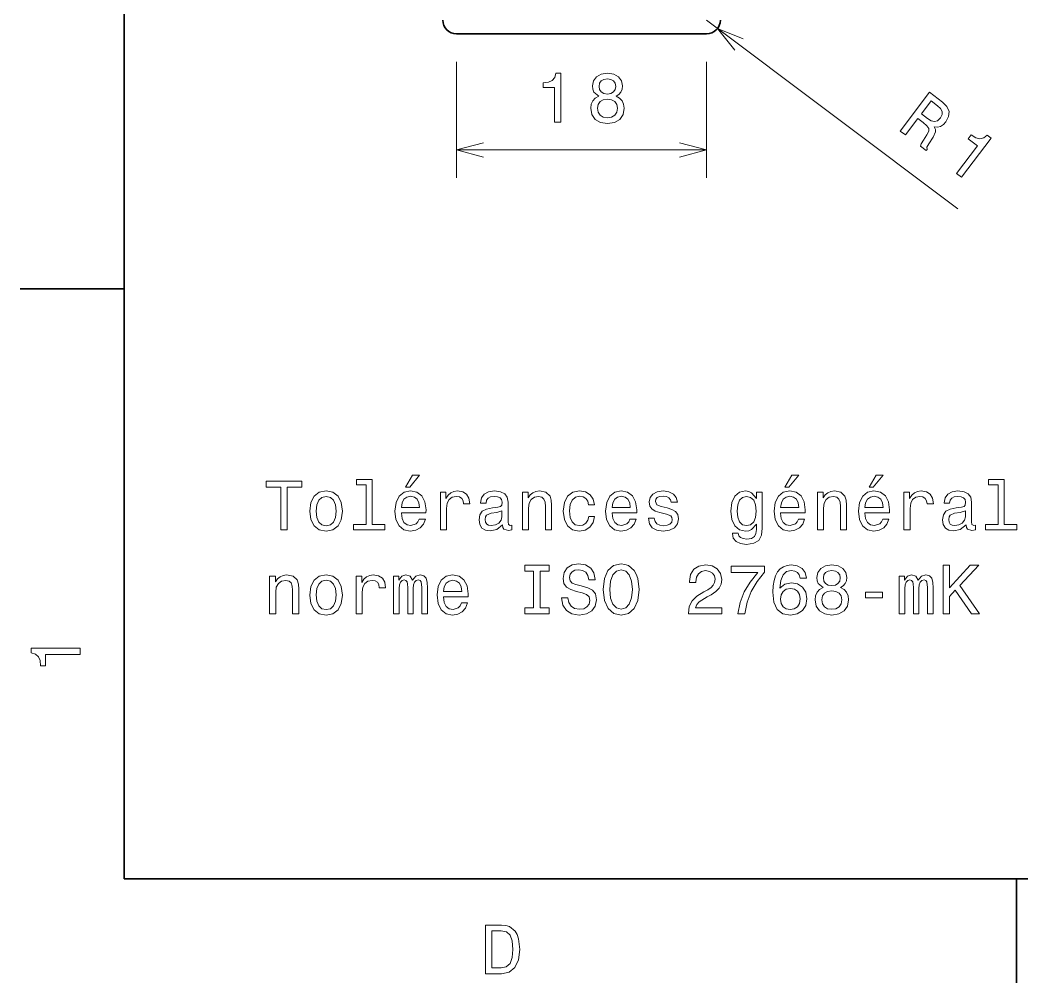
# Model space of a CAD drawing. Extents: x 0 to 297, y 0 to 210.
# Drawn here: x 2.5 to 74.7, y 2.5 to 71.9 of the extents above; entities that cross this region are included whole.
import ezdxf

# ---------------------------------------------------------------- set-up
doc = ezdxf.new("R2010")
doc.units = 0

msp = doc.modelspace()

# ---------------------------------------------------------------- linework, layer by layer
at = {"color": 7, "lineweight": 35}
for p, q in [((10, 200), (10, 10)), ((10, 10), (287, 10))]:
    msp.add_line(p, q, dxfattribs=at)
at = {"color": 7, "lineweight": 13}
msp.add_line((51.954124, 71.870773), (70.054886, 58.258636), dxfattribs=at)
at = {"color": 7, "lineweight": 35, "ltscale": 0.45}
msp.add_line((51.954124, 70.870773), (33.954124, 70.870773), dxfattribs=at)
at = {"color": 7, "lineweight": 13, "ltscale": 0.20904}
for p, q in [((33.954124, 68.870773), (33.954124, 60.509171)), ((51.954124, 68.870773), (51.954124, 60.509171))]:
    msp.add_line(p, q, dxfattribs=at)
at = {"color": 7, "lineweight": 13, "ltscale": 0.45}
msp.add_line((33.954124, 62.509171), (51.954124, 62.509171), dxfattribs=at)
at = {"color": 7, "lineweight": 35, "ltscale": 0.1875}
for p, q in [((10, 52.5), (2.5, 52.5)), ((74.300003, 10), (74.300003, 2.5))]:
    msp.add_line(p, q, dxfattribs=at)
at = {"color": 7, "lineweight": 13}
for points in [[(54.608448, 70.522346), (52.753349, 71.269737), (53.986214, 69.694923)], [(35.885979, 63.026806), (33.954124, 62.509171), (35.885979, 61.991531)], [(50.022274, 61.991531), (51.954124, 62.509171), (50.022274, 63.026806)]]:
    msp.add_lwpolyline(points, dxfattribs=at)
for points in [[(40.995335, 64.509171), (41.454269, 64.509171), (41.454269, 68.034386), (41.111328, 68.034386), (41.020554, 67.726746), (40.838997, 67.519974), (40.561619, 67.398941), (40.178333, 67.358597), (40.178333, 67.000526), (40.995335, 67.000526)], [(44.196777, 66.39534), (43.939571, 66.254128), (43.763058, 66.057442), (43.652107, 65.810326), (43.616806, 65.512772), (43.697495, 65.063927), (43.929485, 64.715942), (44.307728, 64.494041), (44.822136, 64.408302), (45.331501, 64.494041), (45.709743, 64.715942), (45.941734, 65.063927), (46.027466, 65.512772), (45.987122, 65.810326), (45.881214, 66.057442), (45.699657, 66.254128), (45.447495, 66.39534), (45.649227, 66.516373), (45.790436, 66.6828), (45.876171, 66.884529), (45.906429, 67.131645), (45.825737, 67.489716), (45.613922, 67.777184), (45.270985, 67.963783), (44.822136, 68.034386), (44.368248, 67.963783), (44.025307, 67.777184), (43.808449, 67.489716), (43.7328, 67.131645), (43.758015, 66.884529), (43.84375, 66.6828)], [(44.211906, 67.091301), (44.252251, 67.313202), (44.373291, 67.484673), (44.564934, 67.590584), (44.822136, 67.630928), (45.074299, 67.590584), (45.265942, 67.484673), (45.386978, 67.313202), (45.432365, 67.091301), (45.386978, 66.864357), (45.265942, 66.687843), (45.074299, 66.571854), (44.822136, 66.536545), (44.564934, 66.576889), (44.373291, 66.687843), (44.252251, 66.864357)], [(65.919189, 63.871189), (66.294044, 63.589294), (67.182175, 64.770279), (67.565086, 64.482323), (67.838135, 64.258049), (67.973053, 64.068245), (67.969757, 63.862488), (67.83123, 63.594368), (67.578583, 63.216454), (67.423927, 62.960457), (67.366203, 62.783009), (67.789421, 62.464737), (67.847015, 62.541321), (67.83918, 62.723896), (67.964554, 62.957741), (68.275833, 63.430393), (68.458893, 63.816467), (68.445, 63.990982), (68.357483, 64.176682), (68.59449, 64.156204), (68.813438, 64.21241), (69.019363, 64.335197), (69.204193, 64.530632), (69.402382, 64.911652), (69.432121, 65.286827), (69.281281, 65.640045), (68.957924, 65.965248), (68.022812, 66.668472)], [(44.100956, 65.522858), (44.146343, 65.790146), (44.292599, 65.991882), (44.519543, 66.123001), (44.822136, 66.168388), (45.119686, 66.123001), (45.346634, 65.991882), (45.492886, 65.790146), (45.54332, 65.522858), (45.492886, 65.235397), (45.346634, 65.018539), (45.119686, 64.877327), (44.822136, 64.83194), (44.519543, 64.877327), (44.292599, 65.018539), (44.146343, 65.235397)], [(68.595474, 65.701454), (68.823166, 65.492371), (68.938889, 65.285446), (68.941628, 65.062531), (68.811188, 64.81356), (68.595078, 64.6101), (68.380157, 64.550865), (68.14019, 64.617744), (67.871101, 64.788551), (67.439819, 65.112885), (68.140015, 66.043968)], [(69.971169, 60.82402), (70.337959, 60.548187), (72.456726, 63.365627), (72.182648, 63.571743), (71.925194, 63.380432), (71.655807, 63.324299), (71.361374, 63.394276), (71.030792, 63.592396), (70.815582, 63.306217), (71.468552, 62.815174)], [(30.278099, 38.219742), (30.575649, 38.219742), (31.276657, 39.077087), (30.782421, 39.077087)], [(57.602303, 38.219742), (57.899853, 38.219742), (58.600861, 39.077087), (58.106625, 39.077087)], [(63.674347, 38.219742), (63.971897, 38.219742), (64.672905, 39.077087), (64.178665, 39.077087)], [(21.286022, 35.143372), (21.75, 35.143372), (21.75, 38.219742), (22.809078, 38.219742), (22.809078, 38.643372), (20.221903, 38.643372), (20.221903, 38.219742), (21.286022, 38.219742)], [(27.428675, 38.391209), (27.428675, 35.516571), (26.51585, 35.516571), (26.51585, 35.143372), (28.780258, 35.143372), (28.780258, 35.516571), (27.872478, 35.516571), (27.872478, 38.764408), (26.732708, 38.764408), (26.732708, 38.391209)], [(72.969009, 38.391209), (72.969009, 35.516571), (72.05619, 35.516571), (72.05619, 35.143372), (74.320602, 35.143372), (74.320602, 35.516571), (73.412819, 35.516571), (73.412819, 38.764408), (72.273048, 38.764408), (72.273048, 38.391209)], [(23.378963, 36.494957), (23.459654, 35.879684), (23.691643, 35.425793), (24.059799, 35.143372), (24.554035, 35.04755), (25.043228, 35.143372), (25.411383, 35.42075), (25.643372, 35.874641), (25.729107, 36.494957), (25.643372, 37.110229), (25.411383, 37.569164), (25.043228, 37.846542), (24.554035, 37.947407), (24.059799, 37.846542), (23.691643, 37.564121), (23.459654, 37.110229)], [(23.832853, 36.5), (23.878242, 36.953892), (24.019453, 37.2817), (24.246399, 37.483429), (24.554035, 37.554035), (24.856628, 37.483429), (25.083574, 37.286743), (25.224785, 36.953892), (25.275215, 36.5), (25.224785, 36.041065), (25.083574, 35.708214), (24.856628, 35.506485), (24.554035, 35.440922), (24.246399, 35.506485), (24.019453, 35.708214), (23.878242, 36.041065)], [(29.970461, 36.368877), (31.745678, 36.368877), (31.750721, 36.575649), (31.670029, 37.155621), (31.448128, 37.589336), (31.0951, 37.851585), (30.62608, 37.947407), (30.167149, 37.846542), (29.814121, 37.564121), (29.587177, 37.105186), (29.506485, 36.5), (29.582134, 35.879684), (29.809078, 35.425793), (30.157061, 35.143372), (30.61095, 35.04755), (31.004322, 35.113113), (31.327089, 35.28458), (31.564121, 35.556915), (31.700289, 35.920029), (31.261528, 35.920029), (31.17075, 35.7183), (31.039625, 35.567001), (30.666428, 35.445965), (30.378963, 35.501442), (30.162104, 35.677956), (30.020893, 35.965416), (29.970461, 36.353745)], [(29.970461, 36.742073), (30.025936, 37.090057), (30.162104, 37.347263), (30.368877, 37.503601), (30.641211, 37.559078), (30.908501, 37.503601), (31.115274, 37.347263), (31.241356, 37.090057), (31.286743, 36.742073)], [(32.784584, 35.143372), (33.228386, 35.143372), (33.228386, 36.691643), (33.273773, 37.064842), (33.409943, 37.33213), (33.631844, 37.493515), (33.929394, 37.548992), (34.151299, 37.513687), (34.317722, 37.412823), (34.418587, 37.241356), (34.453892, 37.009365), (34.90274, 37.009365), (34.84222, 37.417866), (34.675793, 37.710373), (34.398415, 37.886887), (34.020172, 37.947407), (33.76297, 37.907059), (33.541065, 37.806194), (33.344379, 37.634727), (33.188042, 37.402737), (33.188042, 37.851585), (32.784584, 37.851585)], [(37.26297, 35.496399), (37.26297, 35.481266), (37.288185, 35.309799), (37.363831, 35.188759), (37.681557, 35.092937), (37.928673, 35.133286), (37.928673, 35.476223), (37.822769, 35.461094), (37.681557, 35.526657), (37.656342, 35.728386), (37.656342, 37.130402), (37.595821, 37.488472), (37.419312, 37.740635), (37.111671, 37.89193), (36.677956, 37.947407), (36.254326, 37.886887), (35.941643, 37.715416), (35.744957, 37.448128), (35.679398, 37.0951), (35.679398, 37.064842), (36.077812, 37.064842), (36.113113, 37.276657), (36.224064, 37.427956), (36.405621, 37.51873), (36.662827, 37.554035), (36.909943, 37.52882), (37.086456, 37.453171), (37.192364, 37.322044), (37.227669, 37.140491), (37.207493, 36.928673), (37.126801, 36.822765), (36.925072, 36.772335), (36.546829, 36.731987), (36.113113, 36.641209), (35.805477, 36.479828), (35.62392, 36.227665), (35.568443, 35.854465), (35.618877, 35.521614), (35.775215, 35.274494), (36.027378, 35.118156), (36.375359, 35.062679), (36.844383, 35.168587)], [(38.690201, 35.143372), (39.134007, 35.143372), (39.134007, 36.706772), (39.179398, 37.064842), (39.325649, 37.327087), (39.552593, 37.488472), (39.855186, 37.548992), (40.097263, 37.498558), (40.248558, 37.362392), (40.324207, 37.135445), (40.349426, 36.832851), (40.349426, 35.143372), (40.793228, 35.143372), (40.793228, 36.92363), (40.773056, 37.2817), (40.682278, 37.57925), (40.384727, 37.851585), (39.92075, 37.947407), (39.663544, 37.912102), (39.446686, 37.816284), (39.260086, 37.6549), (39.113831, 37.438042), (39.113831, 37.851585), (38.690201, 37.851585)], [(43.451012, 36.953892), (43.889771, 36.953892), (43.798992, 37.357349), (43.582134, 37.675072), (43.24424, 37.871758), (42.805477, 37.947407), (42.321327, 37.846542), (41.953171, 37.564121), (41.721184, 37.105186), (41.640491, 36.489914), (41.716141, 35.879684), (41.943085, 35.425793), (42.301155, 35.143372), (42.790348, 35.04755), (43.224068, 35.123199), (43.561962, 35.335014), (43.793949, 35.667866), (43.894814, 36.111671), (43.471184, 36.111671), (43.395535, 35.82925), (43.254326, 35.617435), (43.052597, 35.486313), (42.805477, 35.445965), (42.497841, 35.511528), (42.27594, 35.713257), (42.139771, 36.041065), (42.094383, 36.505043), (42.139771, 36.958935), (42.280983, 37.286743), (42.507927, 37.488472), (42.805477, 37.559078), (43.067726, 37.513687), (43.264412, 37.397694), (43.395535, 37.206051)], [(45.150578, 36.368877), (46.925793, 36.368877), (46.930836, 36.575649), (46.850143, 37.155621), (46.628242, 37.589336), (46.275215, 37.851585), (45.806198, 37.947407), (45.347263, 37.846542), (44.99424, 37.564121), (44.767292, 37.105186), (44.6866, 36.5), (44.762249, 35.879684), (44.989193, 35.425793), (45.337177, 35.143372), (45.791069, 35.04755), (46.184441, 35.113113), (46.507206, 35.28458), (46.74424, 35.556915), (46.880402, 35.920029), (46.441643, 35.920029), (46.350864, 35.7183), (46.219742, 35.567001), (45.846542, 35.445965), (45.559078, 35.501442), (45.34222, 35.677956), (45.201012, 35.965416), (45.150578, 36.353745)], [(45.150578, 36.742073), (45.206055, 37.090057), (45.34222, 37.347263), (45.548992, 37.503601), (45.821327, 37.559078), (46.088615, 37.503601), (46.295387, 37.347263), (46.421471, 37.090057), (46.466858, 36.742073)], [(49.124641, 36.721901), (48.695965, 36.822765), (48.378242, 36.938759), (48.272335, 37.175793), (48.302593, 37.34222), (48.408501, 37.463257), (48.579971, 37.538906), (48.827087, 37.569164), (49.064121, 37.538906), (49.250721, 37.448128), (49.371758, 37.311958), (49.422188, 37.130402), (49.855907, 37.130402), (49.855907, 37.140491), (49.780258, 37.4683), (49.573486, 37.725506), (49.250721, 37.886887), (48.827087, 37.947407), (48.398415, 37.886887), (48.085735, 37.720459), (47.88905, 37.473343), (47.828529, 37.160664), (47.873917, 36.85807), (48.015129, 36.646252), (48.247116, 36.494957), (48.585014, 36.38905), (49.07925, 36.268013), (49.381844, 36.14193), (49.462536, 36.041065), (49.492798, 35.889771), (49.447407, 35.703171), (49.32637, 35.561958), (49.129684, 35.47118), (48.867435, 35.440922), (48.590057, 35.47118), (48.388329, 35.577087), (48.252159, 35.748558), (48.196686, 35.985592), (47.768013, 35.985592), (47.838615, 35.582134), (48.045387, 35.289627), (48.373199, 35.113113), (48.827087, 35.04755), (49.301155, 35.113113), (49.649136, 35.289627), (49.86095, 35.572044), (49.9366, 35.940201), (49.881126, 36.257923), (49.724785, 36.474785), (49.467579, 36.615993)], [(55.978386, 35.264408), (55.978386, 37.851585), (55.554752, 37.851585), (55.554752, 37.412823), (55.206772, 37.811237), (54.994953, 37.912102), (54.757923, 37.947407), (54.32925, 37.846542), (53.996395, 37.564121), (53.779537, 37.110229), (53.703888, 36.5), (53.779537, 35.884727), (53.996395, 35.430836), (54.32925, 35.143372), (54.757923, 35.04755), (54.999996, 35.082851), (55.201729, 35.17363), (55.554752, 35.556915), (55.554752, 35.17363), (55.514408, 34.871037), (55.403458, 34.654179), (55.191639, 34.528099), (54.873917, 34.482708), (54.596539, 34.51297), (54.399853, 34.588615), (54.283859, 34.719742), (54.248558, 34.896252), (53.819881, 34.896252), (53.819881, 34.87608), (53.885445, 34.553314), (54.087173, 34.311237), (54.409939, 34.1549), (54.848701, 34.099422), (55.373196, 34.175072), (55.72118, 34.386887), (55.917866, 34.755043)], [(54.162823, 36.5), (54.20821, 36.948849), (54.344379, 37.2817), (54.556194, 37.478386), (54.838615, 37.548992), (55.136166, 37.478386), (55.358067, 37.2817), (55.494236, 36.948849), (55.544666, 36.5), (55.494236, 36.041065), (55.358067, 35.713257), (55.136166, 35.511528), (54.838615, 35.445965), (54.556194, 35.511528), (54.344379, 35.713257), (54.20821, 36.046108)], [(57.294666, 36.368877), (59.069881, 36.368877), (59.074924, 36.575649), (58.994232, 37.155621), (58.772331, 37.589336), (58.419304, 37.851585), (57.950287, 37.947407), (57.491352, 37.846542), (57.138325, 37.564121), (56.911381, 37.105186), (56.830688, 36.5), (56.906338, 35.879684), (57.133282, 35.425793), (57.481266, 35.143372), (57.935154, 35.04755), (58.328529, 35.113113), (58.651295, 35.28458), (58.888325, 35.556915), (59.024494, 35.920029), (58.585732, 35.920029), (58.494953, 35.7183), (58.363831, 35.567001), (57.990631, 35.445965), (57.703167, 35.501442), (57.486309, 35.677956), (57.345097, 35.965416), (57.294666, 36.353745)], [(57.294666, 36.742073), (57.35014, 37.090057), (57.486309, 37.347263), (57.693081, 37.503601), (57.965416, 37.559078), (58.232708, 37.503601), (58.43948, 37.347263), (58.565559, 37.090057), (58.610947, 36.742073)], [(59.94236, 35.143372), (60.386162, 35.143372), (60.386162, 36.706772), (60.431553, 37.064842), (60.577805, 37.327087), (60.804752, 37.488472), (61.107346, 37.548992), (61.349419, 37.498558), (61.500717, 37.362392), (61.576366, 37.135445), (61.601582, 36.832851), (61.601582, 35.143372), (62.045387, 35.143372), (62.045387, 36.92363), (62.025211, 37.2817), (61.934433, 37.57925), (61.636883, 37.851585), (61.172909, 37.947407), (60.915703, 37.912102), (60.698845, 37.816284), (60.512245, 37.6549), (60.36599, 37.438042), (60.36599, 37.851585), (59.94236, 37.851585)], [(63.366711, 36.368877), (65.141922, 36.368877), (65.146973, 36.575649), (65.066277, 37.155621), (64.844376, 37.589336), (64.491348, 37.851585), (64.022331, 37.947407), (63.563396, 37.846542), (63.210369, 37.564121), (62.983425, 37.105186), (62.902733, 36.5), (62.978382, 35.879684), (63.205326, 35.425793), (63.55331, 35.143372), (64.007202, 35.04755), (64.400574, 35.113113), (64.723343, 35.28458), (64.960373, 35.556915), (65.096542, 35.920029), (64.657776, 35.920029), (64.567001, 35.7183), (64.435875, 35.567001), (64.062675, 35.445965), (63.775211, 35.501442), (63.558353, 35.677956), (63.417141, 35.965416), (63.366711, 36.353745)], [(63.366711, 36.742073), (63.422184, 37.090057), (63.558353, 37.347263), (63.765125, 37.503601), (64.03746, 37.559078), (64.304749, 37.503601), (64.51152, 37.347263), (64.637604, 37.090057), (64.682991, 36.742073)], [(66.180832, 35.143372), (66.624634, 35.143372), (66.624634, 36.691643), (66.670029, 37.064842), (66.80619, 37.33213), (67.028091, 37.493515), (67.325638, 37.548992), (67.547546, 37.513687), (67.713974, 37.412823), (67.814835, 37.241356), (67.850143, 37.009365), (68.298981, 37.009365), (68.238464, 37.417866), (68.072037, 37.710373), (67.794662, 37.886887), (67.41642, 37.947407), (67.159218, 37.907059), (66.937317, 37.806194), (66.740631, 37.634727), (66.58429, 37.402737), (66.58429, 37.851585), (66.180832, 37.851585)], [(70.65921, 35.496399), (70.65921, 35.481266), (70.684433, 35.309799), (70.760078, 35.188759), (71.077805, 35.092937), (71.324921, 35.133286), (71.324921, 35.476223), (71.219009, 35.461094), (71.077805, 35.526657), (71.052582, 35.728386), (71.052582, 37.130402), (70.992065, 37.488472), (70.815552, 37.740635), (70.507919, 37.89193), (70.074203, 37.947407), (69.650574, 37.886887), (69.337891, 37.715416), (69.141205, 37.448128), (69.075638, 37.0951), (69.075638, 37.064842), (69.47406, 37.064842), (69.509361, 37.276657), (69.620316, 37.427956), (69.801865, 37.51873), (70.059067, 37.554035), (70.30619, 37.52882), (70.482704, 37.453171), (70.588608, 37.322044), (70.623917, 37.140491), (70.603745, 36.928673), (70.523048, 36.822765), (70.32132, 36.772335), (69.943077, 36.731987), (69.509361, 36.641209), (69.201721, 36.479828), (69.020172, 36.227665), (68.964691, 35.854465), (69.015121, 35.521614), (69.171463, 35.274494), (69.42363, 35.118156), (69.771606, 35.062679), (70.240631, 35.168587)], [(37.212536, 36.091499), (37.152016, 35.82925), (36.990635, 35.627522), (36.748558, 35.496399), (36.451012, 35.451008), (36.259369, 35.476223), (36.123199, 35.556915), (36.037464, 35.698128), (36.012249, 35.894814), (36.032421, 36.071327), (36.113113, 36.197407), (36.435879, 36.338615), (36.844383, 36.399136), (37.212536, 36.520172)], [(70.60878, 36.091499), (70.548264, 35.82925), (70.386887, 35.627522), (70.144806, 35.496399), (69.84726, 35.451008), (69.655609, 35.476223), (69.519447, 35.556915), (69.433716, 35.698128), (69.408493, 35.894814), (69.428665, 36.071327), (69.509361, 36.197407), (69.832123, 36.338615), (70.240631, 36.399136), (70.60878, 36.520172)], [(39.502159, 29.520174), (38.856628, 29.520174), (38.856628, 29.096542), (40.611671, 29.096542), (40.611671, 29.520174), (39.966141, 29.520174), (39.966141, 32.172913), (40.611671, 32.172913), (40.611671, 32.596542), (38.856628, 32.596542), (38.856628, 32.172913), (39.502159, 32.172913)], [(41.973343, 30.251442), (41.514412, 30.251442), (41.615273, 29.71686), (41.867439, 29.323488), (42.255768, 29.086456), (42.780258, 29.000721), (43.299713, 29.081413), (43.688042, 29.303314), (43.935158, 29.651297), (44.02594, 30.110231), (43.950291, 30.523775), (43.738472, 30.791067), (43.395535, 30.967579), (42.9366, 31.098703), (42.543228, 31.194525), (42.286026, 31.305477), (42.139771, 31.46686), (42.094383, 31.719021), (42.139771, 31.945967), (42.270897, 32.117435), (42.472626, 32.233429), (42.75, 32.273777), (43.032425, 32.223343), (43.254326, 32.087177), (43.400578, 31.860231), (43.471184, 31.552593), (43.930115, 31.552593), (43.930115, 31.562681), (43.849426, 32.036743), (43.612396, 32.389771), (43.239197, 32.611671), (42.734871, 32.687321), (42.280983, 32.611671), (41.927956, 32.399857), (41.701012, 32.072048), (41.620319, 31.648415), (41.685883, 31.270174), (41.877525, 31.012968), (42.180115, 30.841499), (42.593662, 30.710375), (43.002163, 30.594381), (43.309799, 30.483431), (43.496399, 30.322046), (43.561962, 30.059799), (43.501442, 29.792507), (43.3451, 29.590778), (43.10807, 29.464699), (42.800434, 29.424353), (42.457497, 29.479828), (42.195244, 29.641211), (42.02882, 29.90346)], [(44.510086, 30.846542), (44.600864, 30.059799), (44.863113, 29.479828), (45.271614, 29.121759), (45.806198, 29.000721), (46.335735, 29.121759), (46.749283, 29.479828), (47.006485, 30.059799), (47.102306, 30.846542), (47.006485, 31.628242), (46.895535, 31.945967), (46.749283, 32.208214), (46.335735, 32.566284), (46.083572, 32.657063), (45.806198, 32.692364), (45.266571, 32.566284), (44.85807, 32.213257), (44.600864, 31.633286)], [(50.647694, 29.096542), (53.053314, 29.096542), (53.053314, 29.53026), (51.152016, 29.53026), (51.257923, 29.767292), (51.43948, 29.963978), (51.999279, 30.322046), (52.296829, 30.473343), (52.629681, 30.690203), (52.866714, 30.942364), (53.00288, 31.239914), (53.053314, 31.57781), (52.967579, 32.001442), (52.730545, 32.334293), (52.367435, 32.546112), (51.898415, 32.621758), (51.414265, 32.536022), (51.046108, 32.298992), (50.809074, 31.92075), (50.728386, 31.421471), (50.728386, 31.350864), (51.187317, 31.350864), (51.187317, 31.391211), (51.232708, 31.73415), (51.368874, 31.986313), (51.585732, 32.147694), (51.873199, 32.203171), (52.165707, 32.152737), (52.382565, 32.026657), (52.523773, 31.829971), (52.574207, 31.582853), (52.538902, 31.350864), (52.443081, 31.154179), (52.2817, 30.98271), (52.059795, 30.831413), (51.762245, 30.670029), (51.268013, 30.357349), (50.920029, 30.024496), (50.713257, 29.621038), (50.647694, 29.111671)], [(54.213253, 29.096542), (54.722622, 29.096542), (54.889046, 29.928675), (55.181553, 30.705332), (55.5951, 31.426514), (56.134724, 32.102306), (56.134724, 32.520893), (53.734146, 32.520893), (53.734146, 32.061958), (55.650574, 32.061958), (55.095818, 31.381124), (54.677231, 30.670029), (54.384724, 29.913546)], [(59.16066, 31.65346), (59.064838, 32.061958), (58.842937, 32.364555), (58.499996, 32.556198), (58.056194, 32.621758), (57.758644, 32.586456), (57.501438, 32.490635), (57.274494, 32.334293), (57.082851, 32.112392), (56.931553, 31.835014), (56.820602, 31.497118), (56.749996, 31.098703), (56.729824, 30.649857), (56.810516, 29.933718), (57.057632, 29.414267), (57.456051, 29.101585), (58.000717, 28.995678), (58.48991, 29.086456), (58.86311, 29.323488), (59.105183, 29.696686), (59.190918, 30.17075), (59.105183, 30.649857), (58.873196, 31.018013), (58.515125, 31.25), (58.071323, 31.330692), (57.592216, 31.229828), (57.234146, 30.942364), (57.309795, 31.497118), (57.47118, 31.895535), (57.718296, 32.132565), (58.061237, 32.213257), (58.313396, 32.172913), (58.505039, 32.067005), (58.631123, 31.890491), (58.696682, 31.65346)], [(60.360947, 30.98271), (60.103745, 30.841499), (59.927231, 30.644814), (59.81628, 30.397696), (59.780975, 30.100145), (59.861668, 29.651297), (60.093655, 29.303314), (60.471897, 29.081413), (60.986309, 28.995678), (61.495674, 29.081413), (61.873917, 29.303314), (62.105904, 29.651297), (62.191639, 30.100145), (62.151295, 30.397696), (62.045387, 30.644814), (61.863831, 30.841499), (61.611668, 30.98271), (61.813396, 31.103746), (61.954609, 31.270174), (62.04034, 31.471903), (62.070602, 31.719021), (61.98991, 32.077091), (61.778095, 32.364555), (61.435154, 32.551155), (60.986309, 32.621758), (60.532417, 32.551155), (60.189476, 32.364555), (59.972618, 32.077091), (59.896969, 31.719021), (59.922188, 31.471903), (60.007923, 31.270174)], [(68.999992, 29.096542), (69.463974, 29.096542), (69.463974, 30.34222), (69.877518, 30.786024), (71.052582, 29.096542), (71.617432, 29.096542), (70.205322, 31.12392), (71.577087, 32.596542), (70.961807, 32.596542), (69.463974, 30.977667), (69.463974, 32.596542), (68.999992, 32.596542)], [(20.474064, 29.096542), (20.917868, 29.096542), (20.917868, 30.659943), (20.963257, 31.018013), (21.10951, 31.28026), (21.336456, 31.441643), (21.63905, 31.502163), (21.881124, 31.451729), (22.032421, 31.315563), (22.108068, 31.088617), (22.133286, 30.786024), (22.133286, 29.096542), (22.577089, 29.096542), (22.577089, 30.876802), (22.556917, 31.234871), (22.466139, 31.532421), (22.168589, 31.804756), (21.704611, 31.900578), (21.447407, 31.865274), (21.230547, 31.769453), (21.043949, 31.60807), (20.897694, 31.391211), (20.897694, 31.804756), (20.474064, 31.804756)], [(23.378963, 30.448128), (23.459654, 29.832853), (23.691643, 29.378963), (24.059799, 29.096542), (24.554035, 29.000721), (25.043228, 29.096542), (25.411383, 29.37392), (25.643372, 29.82781), (25.729107, 30.448128), (25.643372, 31.0634), (25.411383, 31.522335), (25.043228, 31.799713), (24.554035, 31.900578), (24.059799, 31.799713), (23.691643, 31.517292), (23.459654, 31.0634)], [(26.712536, 29.096542), (27.15634, 29.096542), (27.15634, 30.644814), (27.201729, 31.018013), (27.337896, 31.285303), (27.559799, 31.446686), (27.857349, 31.502163), (28.07925, 31.46686), (28.245678, 31.365995), (28.346542, 31.194525), (28.381844, 30.962536), (28.830692, 30.962536), (28.770172, 31.371038), (28.603746, 31.663546), (28.32637, 31.840057), (27.948128, 31.900578), (27.690922, 31.860231), (27.469021, 31.759367), (27.272335, 31.587896), (27.115993, 31.355907), (27.115993, 31.804756), (26.712536, 31.804756)], [(29.405621, 29.096542), (29.814121, 29.096542), (29.814121, 30.907061), (29.839336, 31.179396), (29.914986, 31.376081), (30.030979, 31.492075), (30.182278, 31.537464), (30.303314, 31.497118), (30.384007, 31.396254), (30.424351, 31.224785), (30.439482, 30.997839), (30.439482, 29.096542), (30.822767, 29.096542), (30.822767, 30.907061), (30.847984, 31.174353), (30.923632, 31.371038), (31.04467, 31.492075), (31.195965, 31.537464), (31.317003, 31.497118), (31.397694, 31.396254), (31.448128, 30.997839), (31.448128, 29.096542), (31.856628, 29.096542), (31.856628, 30.967579), (31.831413, 31.355907), (31.750721, 31.65346), (31.589336, 31.835014), (31.327089, 31.900578), (31.019453, 31.799713), (30.782421, 31.507206), (30.595821, 31.79467), (30.283142, 31.900578), (29.995678, 31.799713), (29.798992, 31.517292), (29.798992, 31.804756), (29.405621, 31.804756)], [(33.006485, 30.322046), (34.7817, 30.322046), (34.786743, 30.528818), (34.706051, 31.108789), (34.48415, 31.542507), (34.131126, 31.804756), (33.662102, 31.900578), (33.203171, 31.799713), (32.850143, 31.517292), (32.623199, 31.058357), (32.542507, 30.453171), (32.618156, 29.832853), (32.8451, 29.378963), (33.193085, 29.096542), (33.646973, 29.000721), (34.040344, 29.066282), (34.363113, 29.237753), (34.600143, 29.510088), (34.736313, 29.873199), (34.29755, 29.873199), (34.206772, 29.671471), (34.075649, 29.520174), (33.70245, 29.399136), (33.414986, 29.454611), (33.198128, 29.631124), (33.056915, 29.918589), (33.006485, 30.306917)], [(44.99424, 30.846542), (45.049713, 31.456772), (45.216141, 31.905621), (45.473343, 32.177956), (45.806198, 32.273777), (46.134007, 32.177956), (46.391212, 31.900578), (46.55764, 31.451729), (46.618156, 30.846542), (46.55764, 30.236311), (46.391212, 29.787464), (46.134007, 29.515131), (45.806198, 29.424353), (45.473343, 29.515131), (45.216141, 29.787464), (45.049713, 30.231268)], [(60.376076, 31.678675), (60.416424, 31.900578), (60.53746, 32.072048), (60.729103, 32.177956), (60.986309, 32.2183), (61.238468, 32.177956), (61.430111, 32.072048), (61.551147, 31.900578), (61.596539, 31.678675), (61.551147, 31.451729), (61.430111, 31.275217), (61.238468, 31.159222), (60.986309, 31.12392), (60.729103, 31.164265), (60.53746, 31.275217), (60.416424, 31.451729)], [(65.837891, 29.096542), (66.246391, 29.096542), (66.246391, 30.907061), (66.271606, 31.179396), (66.34726, 31.376081), (66.463249, 31.492075), (66.614548, 31.537464), (66.73558, 31.497118), (66.816277, 31.396254), (66.856628, 31.224785), (66.87175, 30.997839), (66.87175, 29.096542), (67.255035, 29.096542), (67.255035, 30.907061), (67.280258, 31.174353), (67.355904, 31.371038), (67.476944, 31.492075), (67.628235, 31.537464), (67.749275, 31.497118), (67.829971, 31.396254), (67.880402, 30.997839), (67.880402, 29.096542), (68.288895, 29.096542), (68.288895, 30.967579), (68.263687, 31.355907), (68.182991, 31.65346), (68.021606, 31.835014), (67.759361, 31.900578), (67.451721, 31.799713), (67.214691, 31.507206), (67.028091, 31.79467), (66.715408, 31.900578), (66.427948, 31.799713), (66.231262, 31.517292), (66.231262, 31.804756), (65.837891, 31.804756)], [(23.832853, 30.453171), (23.878242, 30.907061), (24.019453, 31.234871), (24.246399, 31.4366), (24.554035, 31.507206), (24.856628, 31.4366), (25.083574, 31.239914), (25.224785, 30.907061), (25.275215, 30.453171), (25.224785, 29.994236), (25.083574, 29.661385), (24.856628, 29.459654), (24.554035, 29.394093), (24.246399, 29.459654), (24.019453, 29.661385), (23.878242, 29.994236)], [(33.006485, 30.695246), (33.061958, 31.043228), (33.198128, 31.300432), (33.4049, 31.456772), (33.677235, 31.512249), (33.944527, 31.456772), (34.151299, 31.300432), (34.277378, 31.043228), (34.322769, 30.695246)], [(58.701725, 30.165707), (58.646252, 29.847982), (58.505039, 29.605907), (58.278095, 29.444525), (57.995674, 29.394093), (57.698124, 29.444525), (57.47118, 29.600864), (57.324924, 29.842939), (57.279537, 30.160664), (57.329967, 30.473343), (57.47118, 30.710375), (57.703167, 30.861671), (58.015846, 30.917147), (58.288181, 30.861671), (58.505039, 30.715418), (58.646252, 30.478386)], [(60.265125, 30.110231), (60.310516, 30.377522), (60.456768, 30.57925), (60.683716, 30.710375), (60.986309, 30.755764), (61.283859, 30.710375), (61.510803, 30.57925), (61.657059, 30.377522), (61.707489, 30.110231), (61.657059, 29.822767), (61.510803, 29.605907), (61.283859, 29.464699), (60.986309, 29.41931), (60.683716, 29.464699), (60.456768, 29.605907), (60.310516, 29.822767)], [(63.412098, 30.251442), (64.632561, 30.251442), (64.632561, 30.649857), (63.412098, 30.649857)], [(6.833213, 26.159222), (6.833213, 26.618156), (3.307997, 26.618156), (3.307997, 26.275217), (3.615634, 26.184439), (3.822406, 26.002882), (3.943444, 25.725506), (3.98379, 25.34222), (4.341859, 25.34222), (4.341859, 26.159222)], [(37.194958, 6.666787), (36.029972, 6.666787), (36.029972, 3.166787), (37.194958, 3.166787), (37.744667, 3.277738), (38.153168, 3.615634), (38.405331, 4.165346), (38.496109, 4.916787), (38.415417, 5.683357), (38.314552, 5.985951), (38.173344, 6.228026), (37.764839, 6.555836), (37.497551, 6.636527)], [(37.159653, 6.248199), (37.542938, 6.17255), (37.805187, 5.940562), (37.961525, 5.527017), (38.011959, 4.916787), (37.956482, 4.326729), (37.800144, 3.913184), (37.532852, 3.666066), (37.159653, 3.585375), (36.498989, 3.585375), (36.498989, 6.248199)]]:
    msp.add_lwpolyline(points, close=True, dxfattribs=at)
at = {"color": 7, "lineweight": 35}
for centre, start, end in [((33.954124, 71.870773), 180.000005, 269.999997), ((51.954124, 71.870773), 269.999997, 360)]:
    msp.add_arc(centre, 1, start, end, dxfattribs=at)

doc.saveas('drawing.dxf')
